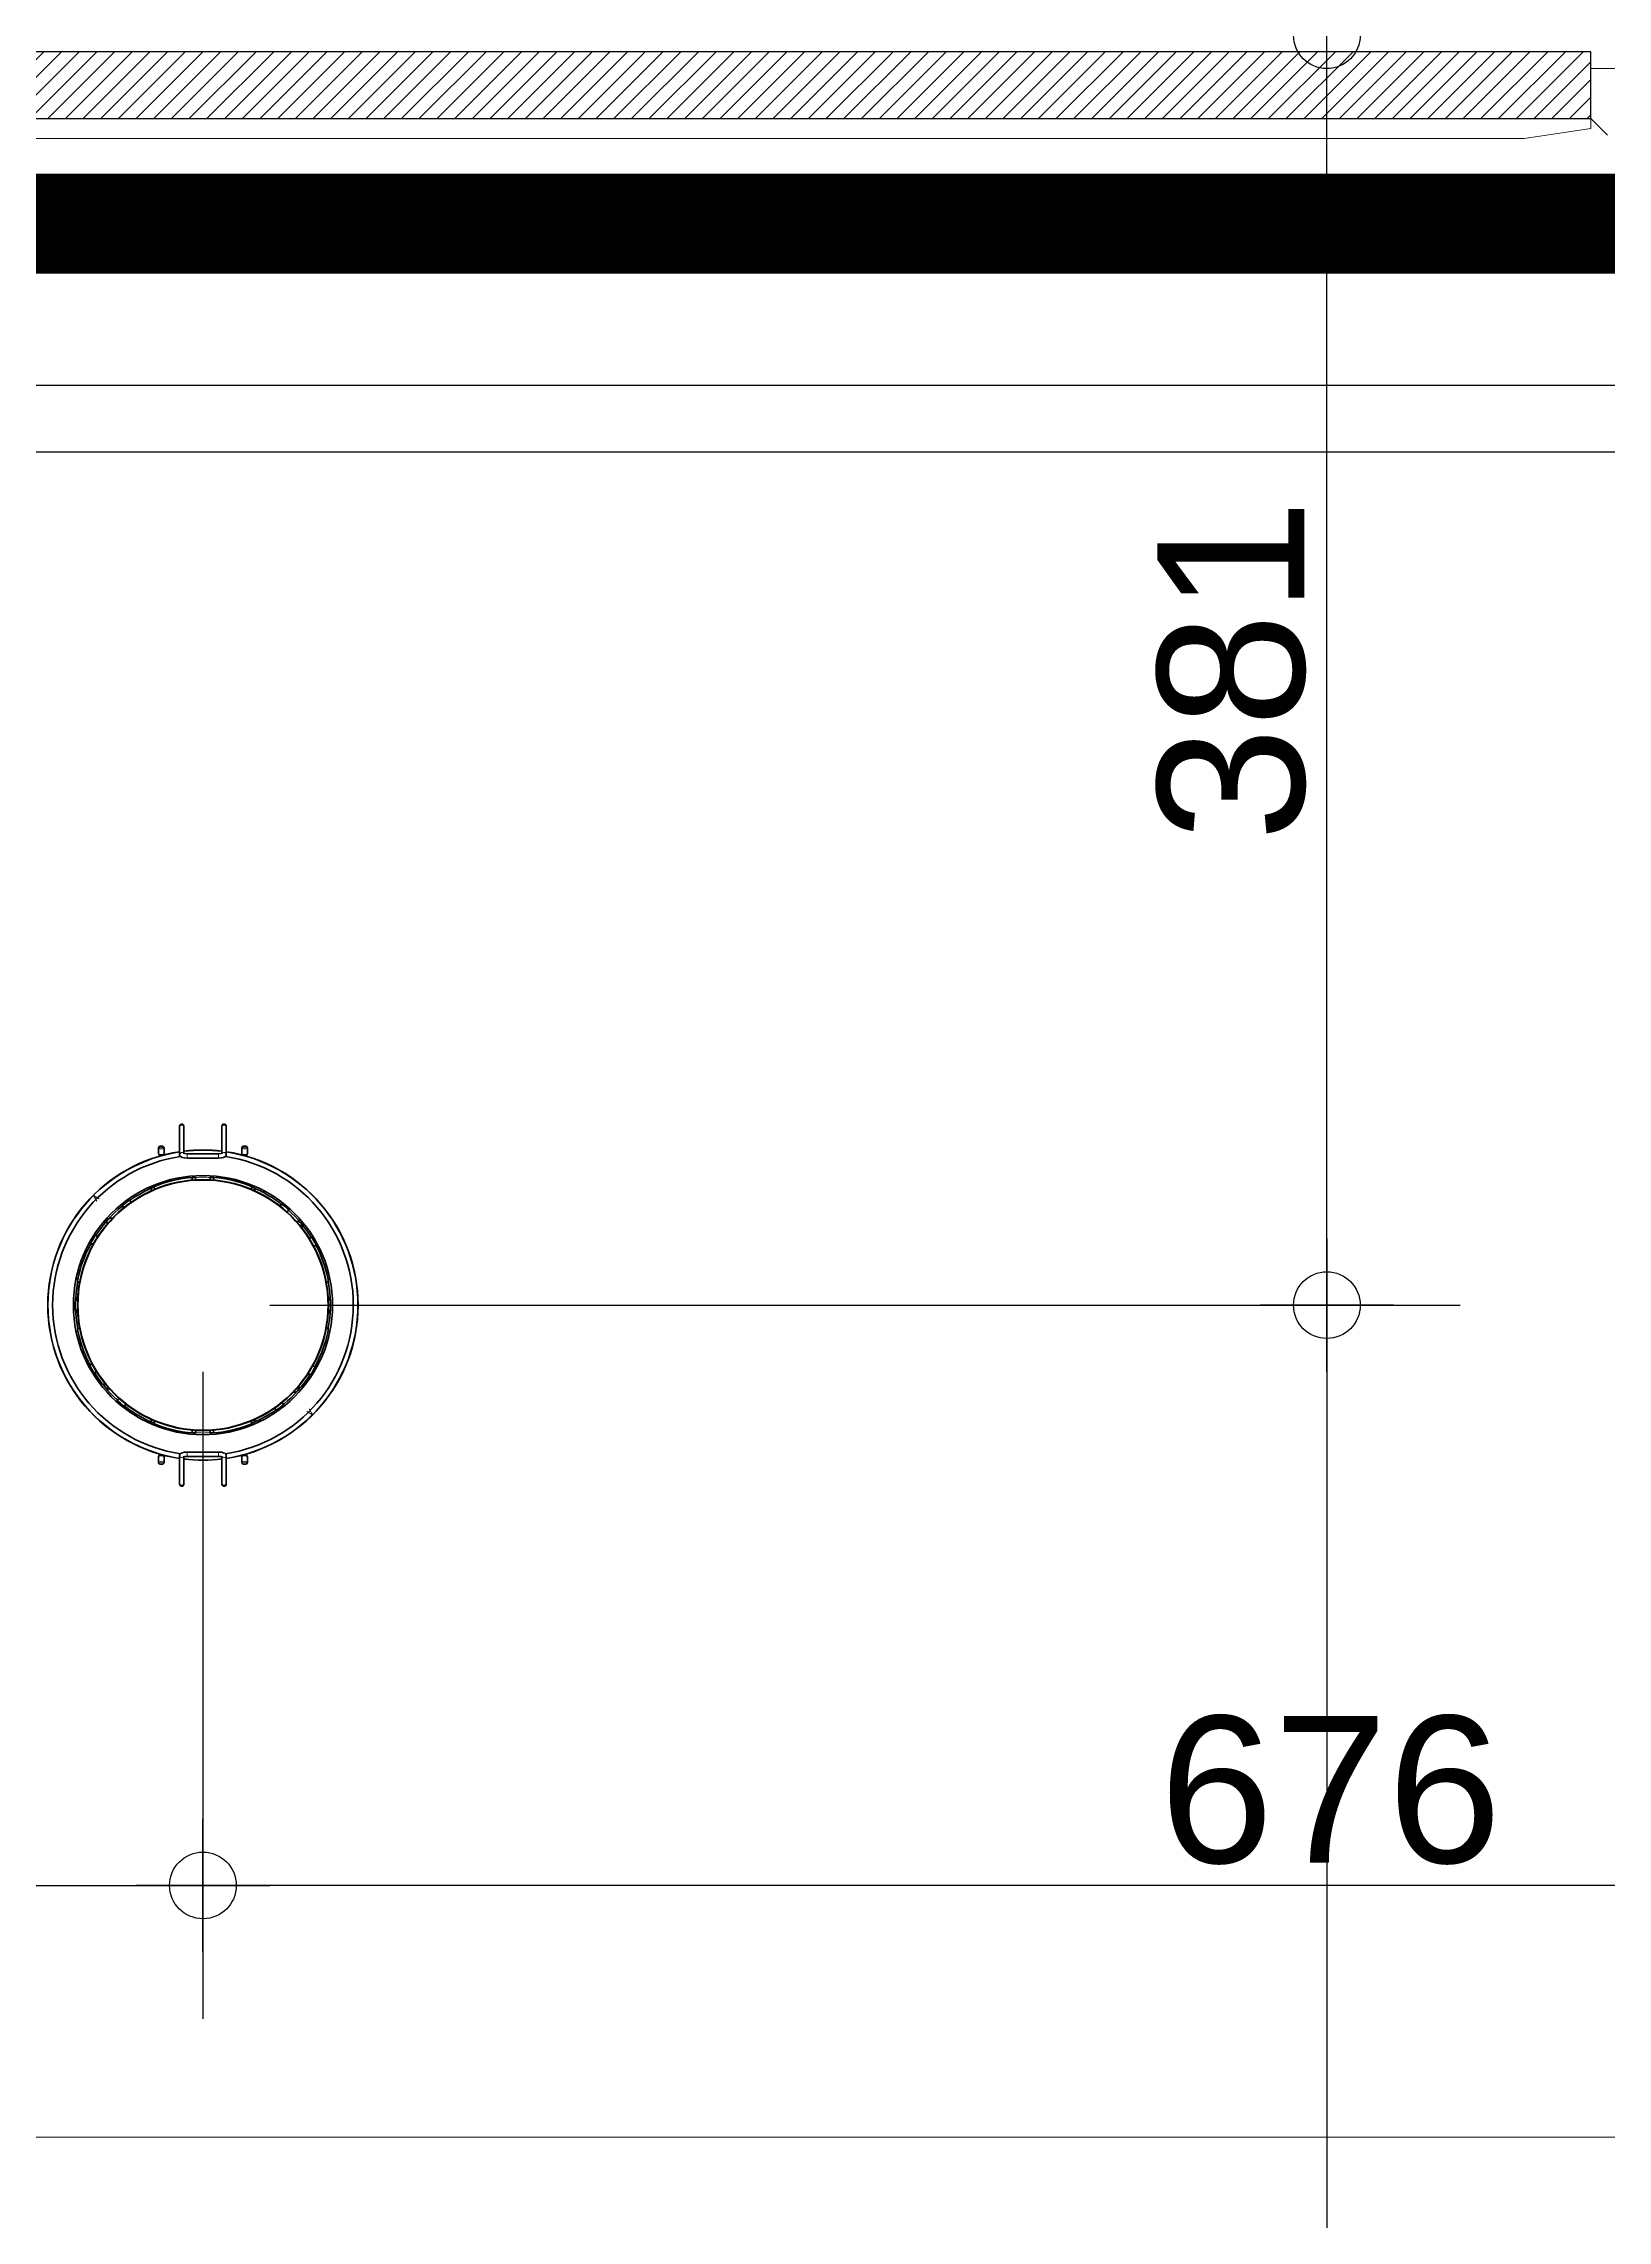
# Model space of a CAD drawing. Header units: inches. Extents: x 258415 to 640093, y 441672 to 945769.
# Drawn here: x 320978 to 321446, y 471059 to 471712 of the extents above; entities that cross this region are included whole.
import ezdxf

# ---------------------------------------------------------------- set-up
doc = ezdxf.new("R2010")
doc.units = ezdxf.units.IN
doc.header["$MEASUREMENT"] = 0
doc.linetypes.add('HIDDEN', pattern=[0.375, 0.25, -0.125])
for name, color, linetype in [('A-DIMESNION-1', 7, 'Continuous'), ('CQ Grg Gypsum', 41, 'Continuous'), ('CQ PANEL DIMENSION', 1, 'Continuous'), ('CQ Wood Section', 60, 'Continuous'), ('grab bar', 7, 'Continuous')]:
    doc.layers.add(name, color=color, linetype=linetype)
for name, color, linetype, lineweight in [('CQ Lighting', 5, 'Continuous', 0), ('CQ lighting plan', 7, 'Continuous', 0), ('CQ Marble', 6, 'Continuous', 0), ('CQ Mirror-Glass', 4, 'Continuous', 0), ('CQ wooh hatch', 8, 'HIDDEN', 18)]:
    doc.layers.add(name, color=color, linetype=linetype, lineweight=lineweight)
doc.styles.get("Standard").update_dxf_attribs({"font": 'arial.ttf'})
doc.dimstyles.new('CQ Anno', dxfattribs={"dimscale": 40, "dimtxt": 2.2, "dimasz": 0.75, "dimexe": 1, "dimexo": 0.5, "dimgap": 0.5, "dimtad": 1, "dimrnd": 1, "dimdsep": 46, "dimtxsty": 'Standard', "dimblk": 'x-04-bw-gf-dim-50$0$DIM12', "dimcen": 0.0025, "dimdle": 0.5, "dimclrd": 8, "dimclre": 8, "dimclrt": 2, "dimazin": 2, "dimtfac": 1, "dimtix": 1, "dimtmove": 1, "dimatfit": 0, "dimfxl": 50, "dimtolj": 1, "dimtzin": 0, "dimlwd": -1, "dimarcsym": 1})

# ---------------------------------------------------------------- blocks, each defined once
blk = doc.blocks.new('ff-12 marble')
at = {"layer": 'CQ Marble'}
for p, q in [((312175.4358877018, 471704.0925073653, -6.681258587563839e-06), (312175.4358877018, 471689.0925073653, -6.681258587563839e-06)), ((312175.4358877018, 471689.0925073653, -6.681258587563839e-06), (312180.4358877018, 471684.0925073653, -6.681258587563839e-06))]:
    blk.add_line(p, q, dxfattribs=at)
at = {"layer": 'CQ Marble', "elevation": -6.681258587563839e-06}
blk.add_lwpolyline([(312175.4358877018, 471704.0925073653), (312425.4358877018, 471704.0922918743), (312425.4358877016, 471099.0939907472), (312535.4358876743, 471099.0939907472)], dxfattribs=at)
blk = doc.blocks.new('vanity mirror ff-12')
at = {"layer": 'CQ wooh hatch', "linetype": 'ByBlock'}
h = blk.add_hatch(dxfattribs=at)
h.set_pattern_fill('ANSI31', color=256, scale=30, angle=-180)
h.set_pattern_definition([(225, (-192844.6069241861, 907538.2089795426), (2.651650429449553, -2.651650429449554), [])])
h.paths.add_polyline_path([(312175.4358877018, 471689.0925073654), (312175.4358877018, 471709.0925073655), (310380.4359414254, 471709.0925073656), (310380.4359414254, 471689.0925073654)])
at = {"layer": 'CQ Mirror-Glass', "elevation": -6.681258587563839e-06}
blk.add_lwpolyline([(311549.5650922137, 471683.0925073654), (312155.4135128601, 471683.0925073654, 0.037239687188083), (312155.4580149958, 471683.0958264595), (312175.4358877018, 471686.0925073653), (312175.4358877018, 471689.0925073654), (311549.5650922137, 471689.0925073654), (310380.3714226058, 471689.0925073655), (310380.3714226058, 471686.0925073654), (310400.3492953116, 471683.0958264595, 0.037239687188083), (310400.3937974473, 471683.0925073655)], format="xyb", close=True, dxfattribs=at)
at = {"layer": 'CQ Wood Section', "elevation": -6.681258587563839e-06}
blk.add_lwpolyline([(312175.4358877018, 471689.0925073654), (312175.4358877018, 471709.0925073655), (310380.3632658736, 471709.0925073656), (310380.3632658736, 471689.0925073652)], close=True, dxfattribs=at)
blk = doc.blocks.new('trybeca 0.CC0E0.WW12')
at = {"layer": 'CQ Lighting', "color": 1, "lineweight": 35, "ltscale": 0.008324}
for p, q in [((448103.7436303903, 505823.9997753619), (448103.7436303903, 505823.6668283619)), ((448117.7436373903, 505823.9997753619), (448117.7436373903, 505823.6668283619))]:
    blk.add_line(p, q, dxfattribs=at)
at = {"layer": 'CQ Lighting', "color": 1, "lineweight": 35, "ltscale": 0.20502}
for p, q in [((448103.7436303903, 505823.6668283619), (448103.7436303903, 505815.4660223619)), ((448117.7436373903, 505815.4660223619), (448117.7436373903, 505823.6668283619))]:
    blk.add_line(p, q, dxfattribs=at)
at = {"layer": 'CQ Lighting', "color": 1, "lineweight": 35, "ltscale": 0.008323}
for p, q in [((448105.0436333903, 505823.9997753619), (448105.0436333903, 505823.6668583619)), ((448116.4436343904, 505823.9997753619), (448116.4436343904, 505823.6668583619))]:
    blk.add_line(p, q, dxfattribs=at)
at = {"layer": 'CQ Lighting', "color": 1, "lineweight": 35, "ltscale": 0.009762999999999999}
blk.add_line((448105.0436333903, 505823.6092413619), (448105.0436333903, 505823.9997753619), dxfattribs=at)
at = {"layer": 'CQ Lighting', "color": 1, "lineweight": 35, "ltscale": 0.196564}
for p, q in [((448105.0436333903, 505823.6668583619), (448105.0436333903, 505815.8043093619)), ((448116.4436343904, 505815.8043093619), (448116.4436343904, 505823.6668583619))]:
    blk.add_line(p, q, dxfattribs=at)
at = {"layer": 'CQ Lighting', "color": 1, "lineweight": 35, "ltscale": 0.177493}
blk.add_line((448105.0436333903, 505816.5095403619), (448105.0436333903, 505823.6092413619), dxfattribs=at)
at = {"layer": 'CQ Lighting', "color": 1, "lineweight": 35, "ltscale": 0.009764}
blk.add_line((448117.7436373903, 505823.6092113619), (448117.7436373903, 505823.9997753619), dxfattribs=at)
at = {"layer": 'CQ Lighting', "color": 1, "lineweight": 35, "ltscale": 0.181973}
blk.add_line((448117.7436373903, 505823.6092113619), (448117.7436373903, 505816.3303103619), dxfattribs=at)
at = {"layer": 'CQ Lighting', "color": 1, "lineweight": 35, "ltscale": 0.04437}
for p, q in [((448097.3936313904, 505817.5335883619), (448097.3936313904, 505815.7588083619)), ((448099.0936283903, 505817.5335883619), (448099.0936283903, 505815.7588083619)), ((448122.3936313904, 505815.7588083619), (448122.3936313904, 505817.5335883619)), ((448124.0936283903, 505815.7588083619), (448124.0936283903, 505817.5335883619)), ((448097.3936313904, 505724.9613223619), (448097.3936313904, 505723.1865123619)), ((448099.0936283903, 505724.9613223619), (448099.0936283903, 505723.1865123619)), ((448122.3936313904, 505723.1865123619), (448122.3936313904, 505724.9613223619)), ((448124.0936283903, 505723.1865123619), (448124.0936283903, 505724.9613223619))]:
    blk.add_line(p, q, dxfattribs=at)
at = {"layer": 'CQ Lighting', "color": 1, "lineweight": 35, "ltscale": 0.014244}
blk.add_line((448097.5936283903, 505815.5318793619), (448097.5936283903, 505814.9621163619), dxfattribs=at)
at = {"layer": 'CQ Lighting', "color": 1, "lineweight": 35, "ltscale": 0.005173}
for p, q in [((448098.8936313904, 505815.5318793619), (448098.8936313904, 505815.3249703619)), ((448122.5936283903, 505815.3249393619), (448122.5936283903, 505815.5318793619))]:
    blk.add_line(p, q, dxfattribs=at)
at = {"layer": 'CQ Lighting', "color": 1, "lineweight": 13, "ltscale": 0.006808}
for p, q in [((448106.0436333903, 505815.4334603619), (448106.0436333903, 505815.7057683619)), ((448115.4436343904, 505815.4334603619), (448115.4436343904, 505815.7057683619))]:
    blk.add_line(p, q, dxfattribs=at)
at = {"layer": 'CQ Lighting', "color": 1, "lineweight": 35, "ltscale": 0.235}
for p, q in [((448106.0436333903, 505815.7057683619), (448115.4436343904, 505815.7057683619)), ((448106.0436333903, 505814.4057803619), (448115.4436343904, 505814.4057803619)), ((448115.4436343904, 505726.3119393619), (448106.0436333903, 505726.3119393619)), ((448115.4436343904, 505725.0119513619), (448106.0436333903, 505725.0119513619))]:
    blk.add_line(p, q, dxfattribs=at)
at = {"layer": 'CQ Lighting', "color": 1, "lineweight": 13, "ltscale": 0.025692}
for p, q in [((448106.0436333903, 505814.4057803619), (448106.0436333903, 505815.4334603619)), ((448115.4436343904, 505814.4057803619), (448115.4436343904, 505815.4334603619))]:
    blk.add_line(p, q, dxfattribs=at)
at = {"layer": 'CQ Lighting', "color": 1, "lineweight": 35, "ltscale": 0.014245}
blk.add_line((448123.8936313904, 505814.9620853619), (448123.8936313904, 505815.5318793619), dxfattribs=at)
at = {"layer": 'CQ Lighting', "color": 1, "lineweight": 35, "ltscale": 0.000546}
for p, q in [((448093.2474213903, 505804.4565623619), (448093.2664193903, 505804.4673653619)), ((448093.2664193903, 505736.2530093619), (448093.2474213903, 505736.2638133619))]:
    blk.add_line(p, q, dxfattribs=at)
at = {"layer": 'CQ Lighting', "color": 1, "lineweight": 35, "ltscale": 0.019862}
for p, q in [((448095.2436303903, 505805.4211923619), (448095.2436303903, 505804.6267283619)), ((448126.2436373903, 505805.4211923619), (448126.2436373903, 505804.6266973619))]:
    blk.add_line(p, q, dxfattribs=at)
at = {"layer": 'CQ Lighting', "color": 1, "lineweight": 35, "ltscale": 0.01996}
for p, q in [((448095.2714923904, 505804.6392703619), (448095.2811133903, 505805.4376103619)), ((448126.2061463904, 505805.4376103619), (448126.2157753903, 505804.6392703619)), ((448095.2811133903, 505735.2827643619), (448095.2714923904, 505736.0811043619)), ((448126.2157753903, 505736.0811043619), (448126.2061463904, 505735.2827643619))]:
    blk.add_line(p, q, dxfattribs=at)
at = {"layer": 'CQ Lighting', "color": 1, "lineweight": 35, "ltscale": 0.020419}
for p, q in [((448096.0386893903, 505805.8610723619), (448096.3512503903, 505805.1064643619)), ((448086.5525213903, 505800.2154733619), (448087.0686493904, 505799.5824473619)), ((448089.1791153903, 505801.1727793619), (448088.7128683903, 505801.8434023619)), ((448077.1300353903, 505788.9793583619), (448077.8457183904, 505788.5857733619))]:
    blk.add_line(p, q, dxfattribs=at)
at = {"layer": 'CQ Lighting', "color": 1, "lineweight": 35, "ltscale": 9.1e-05}
for p, q in [((448096.0426943903, 505805.8419383619), (448096.0460363904, 505805.8433413619)), ((448125.4412233903, 505805.8433413619), (448125.4445653904, 505805.8419383619)), ((448096.0460363904, 505734.8770333619), (448096.0426943903, 505734.8784373619)), ((448125.4445653904, 505734.8784373619), (448125.4412233903, 505734.8770333619))]:
    blk.add_line(p, q, dxfattribs=at)
at = {"layer": 'CQ Lighting', "color": 1, "lineweight": 35, "ltscale": 0.002114}
for p, q in [((448096.0426943903, 505805.7573733619), (448096.0426943903, 505805.8419383619)), ((448125.4445653904, 505805.7573733619), (448125.4445653904, 505805.8419383619)), ((448096.0426943903, 505734.8784373619), (448096.0426943903, 505734.9630013619)), ((448125.4445653904, 505734.8784373619), (448125.4445653904, 505734.9630013619))]:
    blk.add_line(p, q, dxfattribs=at)
at = {"layer": 'CQ Lighting', "color": 1, "lineweight": 35, "ltscale": 0.020492}
for p, q in [((448107.5436333903, 505807.8329043619), (448107.5436333903, 505808.6525763619)), ((448113.9436343904, 505807.8329043619), (448113.9436343904, 505808.6525763619))]:
    blk.add_line(p, q, dxfattribs=at)
at = {"layer": 'CQ Lighting', "color": 1, "lineweight": 35, "ltscale": 0.001296}
for p, q in [((448107.5436333903, 505808.5814703619), (448107.5436333903, 505808.6333193619)), ((448107.5436333903, 505732.0870553619), (448107.5436333903, 505732.1389043619))]:
    blk.add_line(p, q, dxfattribs=at)
at = {"layer": 'CQ Lighting', "color": 1, "lineweight": 35, "ltscale": 0.018714}
blk.add_line((448107.5436333903, 505807.8329043619), (448107.5436333903, 505808.5814703619), dxfattribs=at)
at = {"layer": 'CQ Lighting', "color": 1, "lineweight": 35, "ltscale": 0.018694}
for p, q in [((448108.5436333903, 505807.9048953619), (448108.5436333903, 505808.6526683619)), ((448112.9436343904, 505807.9048953619), (448112.9436343904, 505808.6526683619))]:
    blk.add_line(p, q, dxfattribs=at)
at = {"layer": 'CQ Lighting', "color": 1, "lineweight": 35, "ltscale": 0.02042}
for p, q in [((448125.4485783904, 505805.8610723619), (448125.1360023904, 505805.1064643619)), ((448133.8911903903, 505800.0019413619), (448134.3919073903, 505800.6472663619)), ((448135.9155273903, 505798.3033023619), (448136.4640963904, 505798.9084963619)), ((448079.2067573903, 505790.8509103619), (448078.5232393903, 505791.2980533619)), ((448142.6332783903, 505790.2973823619), (448143.3245163903, 505790.7325323619)), ((448076.8102043903, 505752.3304633619), (448077.5326623903, 505752.7115363619)), ((448144.3572163903, 505751.7410163619), (448143.6415023903, 505752.1346013619)), ((448078.1627353904, 505749.9878423619), (448078.8539583904, 505750.4229923619)), ((448142.2804643904, 505749.8694643619), (448142.9640123904, 505749.4223213619)), ((448085.0231633903, 505741.8118783619), (448085.5717323903, 505742.4170413619)), ((448087.0953603903, 505740.0731083619), (448087.5960693904, 505740.7184333619)), ((448132.3081213903, 505739.5476263619), (448132.7743993903, 505738.8769723619)), ((448134.9347543903, 505740.5049013619), (448134.4185943903, 505741.1379583619)), ((448096.0386893903, 505734.8593023619), (448096.3512653903, 505735.6139413619)), ((448125.4485783904, 505734.8593023619), (448125.1360023904, 505735.6139413619))]:
    blk.add_line(p, q, dxfattribs=at)
at = {"layer": 'CQ Lighting', "color": 1, "lineweight": 35, "ltscale": 0.000547}
for p, q in [((448128.2208413904, 505804.4673653619), (448128.2398533903, 505804.4565623619)), ((448128.2398533903, 505736.2638133619), (448128.2208413904, 505736.2530093619))]:
    blk.add_line(p, q, dxfattribs=at)
at = {"layer": 'CQ Lighting', "color": 1, "lineweight": 35, "ltscale": 0.004131}
for p, q in [((448086.5356683903, 505800.0510753619), (448086.5525213903, 505800.2154733619)), ((448088.7128683903, 505801.8434023619), (448088.8755343903, 505801.8142893619)), ((448134.2279363903, 505800.6266973619), (448134.3919073903, 505800.6472663619)), ((448078.5232393903, 505791.2980533619), (448078.6849673903, 505791.3319893619)), ((448143.1634143904, 505790.7693063619), (448143.3245163903, 505790.7325323619)), ((448077.1760033903, 505788.8206363619), (448077.1300353903, 505788.9793583619)), ((448144.3112563904, 505751.8997383619), (448144.3572163903, 505751.7410163619)), ((448078.3238453903, 505749.9510683619), (448078.1627353904, 505749.9878423619)), ((448142.9640123904, 505749.4223213619), (448142.8022843903, 505749.3883853619)), ((448087.2593233903, 505740.0936773619), (448087.0953603903, 505740.0731083619)), ((448132.7743993903, 505738.8769723619), (448132.6117253904, 505738.9060863619)), ((448134.9515993904, 505740.6693003619), (448134.9347543903, 505740.5049013619))]:
    blk.add_line(p, q, dxfattribs=at)
at = {"layer": 'CQ Lighting', "color": 1, "lineweight": 35, "ltscale": 0.017495}
for p, q in [((448086.9778903903, 505799.5086863619), (448086.5356683903, 505800.0510753619)), ((448089.2750173903, 505801.2397043619), (448088.8755343903, 505801.8142893619)), ((448079.2706073903, 505790.9489023619), (448078.6849673903, 505791.3319893619)), ((448077.7892003903, 505788.4834173619), (448077.1760033903, 505788.8206363619))]:
    blk.add_line(p, q, dxfattribs=at)
at = {"layer": 'CQ Lighting', "color": 1, "lineweight": 35, "ltscale": 0.017496}
for p, q in [((448133.7989203904, 505800.0737803619), (448134.2279363903, 505800.6266973619)), ((448136.0022893904, 505798.2249033619), (448136.4723213903, 505798.7434273619)), ((448076.8589333904, 505752.4883913619), (448077.4779443903, 505752.8148693619)), ((448078.3238453903, 505749.9510683619), (448078.9161003903, 505750.3239323619)), ((448085.0149463904, 505741.9769473619), (448085.4849703903, 505742.4954723619)), ((448087.2593233903, 505740.0936773619), (448087.6883553903, 505740.6465953619))]:
    blk.add_line(p, q, dxfattribs=at)
at = {"layer": 'CQ Lighting', "color": 1, "lineweight": 35, "ltscale": 0.004132}
for p, q in [((448136.4640963904, 505798.9084963619), (448136.4723213903, 505798.7434273619)), ((448144.6770553903, 505788.3899113619), (448144.6283343903, 505788.2319833619)), ((448076.8102043903, 505752.3304633619), (448076.8589333904, 505752.4883913619)), ((448085.0231633903, 505741.8118783619), (448085.0149463904, 505741.9769473619))]:
    blk.add_line(p, q, dxfattribs=at)
at = {"layer": 'CQ Lighting', "color": 1, "lineweight": 35, "ltscale": 0.017497}
for p, q in [((448142.5711293903, 505790.3964423619), (448143.1634143904, 505790.7693063619)), ((448144.0092853903, 505787.9054753619), (448144.6283343903, 505788.2319833619)), ((448144.3112563904, 505751.8997383619), (448143.6979913904, 505752.2369883619)), ((448142.8022843903, 505749.3883853619), (448142.2165913903, 505749.7715343619)), ((448132.6117253904, 505738.9060863619), (448132.2122043903, 505739.4807323619))]:
    blk.add_line(p, q, dxfattribs=at)
at = {"layer": 'CQ Lighting', "color": 1, "lineweight": 35, "ltscale": 0.020421}
blk.add_line((448143.9545673903, 505788.0088383619), (448144.6770553903, 505788.3899113619), dxfattribs=at)
at = {"layer": 'CQ Lighting', "color": 1, "lineweight": 35, "ltscale": 0.001363}
for p, q in [((448073.1870043903, 505777.8468203619), (448073.1798103903, 505777.7927743619)), ((448148.3002553903, 505777.8468203619), (448148.3074423904, 505777.7927743619)), ((448073.1870043903, 505762.8735543619), (448073.1798103903, 505762.9276003619)), ((448148.3002553903, 505762.8735543619), (448148.3074423904, 505762.9276003619))]:
    blk.add_line(p, q, dxfattribs=at)
at = {"layer": 'CQ Lighting', "color": 1, "lineweight": 35, "ltscale": 0.009744}
for p, q in [((448073.2038353903, 505777.4037663619), (448073.1798103903, 505777.7927743619)), ((448148.3074423904, 505777.7927743619), (448148.2834243904, 505777.4037663619)), ((448073.1798103903, 505762.9276003619), (448073.2038353903, 505763.3166083619)), ((448148.2834243904, 505763.3166083619), (448148.3074423904, 505762.9276003619))]:
    blk.add_line(p, q, dxfattribs=at)
at = {"layer": 'CQ Lighting', "color": 1, "lineweight": 35, "ltscale": 0.016626}
for p, q in [((448073.1644443903, 505771.8601873619), (448072.4993903904, 505771.8601873619)), ((448073.1644443903, 505768.8601873619), (448072.4993903904, 505768.8601873619))]:
    blk.add_line(p, q, dxfattribs=at)
at = {"layer": 'CQ Lighting', "color": 1, "lineweight": 35, "ltscale": 0.003207}
for p, q in [((448072.6592333904, 505773.0323983619), (448072.6202473904, 505772.9101753619)), ((448148.8670123903, 505772.9101753619), (448148.8280263903, 505773.0323983619)), ((448072.6202473904, 505767.8101993619), (448072.6592333904, 505767.6879763619)), ((448148.8280263903, 505767.6879763619), (448148.8670123903, 505767.8101993619))]:
    blk.add_line(p, q, dxfattribs=at)
at = {"layer": 'CQ Lighting', "color": 1, "lineweight": 35, "ltscale": 0.0125}
for p, q in [((448073.0436333903, 505772.3601873619), (448073.0436333903, 505771.8601873619)), ((448148.4436263904, 505772.3601873619), (448148.4436263904, 505771.8601873619)), ((448073.0436333903, 505768.8601873619), (448073.0436333903, 505768.3601873619)), ((448148.4436263904, 505768.8601873619), (448148.4436263904, 505768.3601873619))]:
    blk.add_line(p, q, dxfattribs=at)
at = {"layer": 'CQ Lighting', "color": 1, "lineweight": 35, "ltscale": 0.014821}
blk.add_line((448073.7916413904, 505777.3601873619), (448073.1987993903, 505777.3601873619), dxfattribs=at)
at = {"layer": 'CQ Lighting', "color": 1, "lineweight": 35, "ltscale": 0.014825}
for p, q in [((448148.2884603904, 505777.3601873619), (448147.6954733903, 505777.3601873619)), ((448148.2884603904, 505763.3601873619), (448147.6954423903, 505763.3601873619))]:
    blk.add_line(p, q, dxfattribs=at)
at = {"layer": 'CQ Lighting', "color": 1, "lineweight": 35, "ltscale": 0.000985}
blk.add_line((448147.7936173903, 505776.8601873619), (448147.7936173903, 505776.8207893619), dxfattribs=at)
at = {"layer": 'CQ Lighting', "color": 1, "lineweight": 35, "ltscale": 0.016628}
for p, q in [((448148.3227463904, 505771.8601873619), (448148.9878773903, 505771.8601873619)), ((448148.3227463904, 505768.8601873619), (448148.9878773903, 505768.8601873619))]:
    blk.add_line(p, q, dxfattribs=at)
at = {"layer": 'CQ Lighting', "color": 1, "lineweight": 35, "ltscale": 0.014822}
blk.add_line((448073.1987993903, 505763.3601873619), (448073.7916723904, 505763.3601873619), dxfattribs=at)
at = {"layer": 'CQ Lighting', "color": 1, "lineweight": 35, "ltscale": 0.000986}
blk.add_line((448147.7936173903, 505763.8996163619), (448147.7936173903, 505763.8601873619), dxfattribs=at)
at = {"layer": 'CQ Lighting', "color": 1, "lineweight": 35, "ltscale": 0.017498}
blk.add_line((448134.9515993904, 505740.6693003619), (448134.5093233903, 505741.2117503619), dxfattribs=at)
at = {"layer": 'CQ Lighting', "color": 1, "lineweight": 35, "ltscale": 0.019863}
blk.add_line((448095.2436303903, 505735.2991823619), (448095.2436303903, 505736.0937083619), dxfattribs=at)
at = {"layer": 'CQ Lighting', "color": 1, "lineweight": 35, "ltscale": 0.020493}
for p, q in [((448107.5436333903, 505732.0677983619), (448107.5436333903, 505732.8875003619)), ((448113.9436343904, 505732.0677983619), (448113.9436343904, 505732.8875003619))]:
    blk.add_line(p, q, dxfattribs=at)
at = {"layer": 'CQ Lighting', "color": 1, "lineweight": 35, "ltscale": 0.018715}
blk.add_line((448107.5436333903, 505732.8875003619), (448107.5436333903, 505732.1389043619), dxfattribs=at)
at = {"layer": 'CQ Lighting', "color": 1, "lineweight": 35, "ltscale": 0.018695}
blk.add_line((448108.5436333903, 505732.8155093619), (448108.5436333903, 505732.0677073619), dxfattribs=at)
at = {"layer": 'CQ Lighting', "color": 1, "lineweight": 35, "ltscale": 0.018696}
blk.add_line((448112.9436343904, 505732.8155403619), (448112.9436343904, 505732.0677073619), dxfattribs=at)
at = {"layer": 'CQ Lighting', "color": 1, "lineweight": 35, "ltscale": 0.019864}
blk.add_line((448126.2436373903, 505735.2991823619), (448126.2436373903, 505736.0937383619), dxfattribs=at)
at = {"layer": 'CQ Lighting', "color": 1, "lineweight": 35, "ltscale": 0.014252}
for p, q in [((448097.5936283903, 505725.7583503619), (448097.5936283903, 505725.1882513619)), ((448123.8936313904, 505725.1882513619), (448123.8936313904, 505725.7583503619))]:
    blk.add_line(p, q, dxfattribs=at)
at = {"layer": 'CQ Lighting', "color": 1, "lineweight": 35, "ltscale": 0.00518}
blk.add_line((448098.8936313904, 505725.3954653619), (448098.8936313904, 505725.1882513619), dxfattribs=at)
at = {"layer": 'CQ Lighting', "color": 1, "lineweight": 13, "ltscale": 0.025693}
for p, q in [((448106.0436333903, 505726.3119393619), (448106.0436333903, 505725.2842293619)), ((448115.4436343904, 505726.3119393619), (448115.4436343904, 505725.2842293619))]:
    blk.add_line(p, q, dxfattribs=at)
at = {"layer": 'CQ Lighting', "color": 1, "lineweight": 35, "ltscale": 0.005181}
blk.add_line((448122.5936283903, 505725.1882513619), (448122.5936283903, 505725.3954963619), dxfattribs=at)
at = {"layer": 'CQ Lighting', "color": 1, "lineweight": 35, "ltscale": 0.20499}
for p, q in [((448103.7436303903, 505725.2517283619), (448103.7436303903, 505717.0521433619)), ((448117.7436373903, 505717.0521433619), (448117.7436373903, 505725.2517283619))]:
    blk.add_line(p, q, dxfattribs=at)
at = {"layer": 'CQ Lighting', "color": 1, "lineweight": 35, "ltscale": 0.196534}
for p, q in [((448105.0436333903, 505724.9134403619), (448105.0436333903, 505717.0520823619)), ((448116.4436343904, 505717.0520823619), (448116.4436343904, 505724.9134403619))]:
    blk.add_line(p, q, dxfattribs=at)
at = {"layer": 'CQ Lighting', "color": 1, "lineweight": 35, "ltscale": 0.177525}
blk.add_line((448105.0436333903, 505717.1099123619), (448105.0436333903, 505724.2108953619), dxfattribs=at)
at = {"layer": 'CQ Lighting', "color": 1, "lineweight": 13, "ltscale": 0.006807}
for p, q in [((448106.0436333903, 505725.2842293619), (448106.0436333903, 505725.0119513619)), ((448115.4436343904, 505725.2842293619), (448115.4436343904, 505725.0119513619))]:
    blk.add_line(p, q, dxfattribs=at)
at = {"layer": 'CQ Lighting', "color": 1, "lineweight": 35, "ltscale": 0.182004}
blk.add_line((448117.7436373903, 505724.3901253619), (448117.7436373903, 505717.1099743619), dxfattribs=at)
at = {"layer": 'CQ Lighting', "color": 1, "lineweight": 35, "ltscale": 0.008320999999999999}
for p, q in [((448103.7436303903, 505716.7192873619), (448103.7436303903, 505717.0521433619)), ((448117.7436373903, 505716.7192873619), (448117.7436373903, 505717.0521433619))]:
    blk.add_line(p, q, dxfattribs=at)
at = {"layer": 'CQ Lighting', "color": 1, "lineweight": 35, "ltscale": 0.009766}
blk.add_line((448105.0436333903, 505717.1099123619), (448105.0436333903, 505716.7192873619), dxfattribs=at)
at = {"layer": 'CQ Lighting', "color": 1, "lineweight": 35, "ltscale": 0.008320000000000001}
for p, q in [((448105.0436333903, 505716.7192873619), (448105.0436333903, 505717.0520823619)), ((448116.4436343904, 505716.7192873619), (448116.4436343904, 505717.0520823619))]:
    blk.add_line(p, q, dxfattribs=at)
at = {"layer": 'CQ Lighting', "color": 1, "lineweight": 35, "ltscale": 0.009767}
blk.add_line((448117.7436373903, 505717.1099743619), (448117.7436373903, 505716.7192873619), dxfattribs=at)
at = {"layer": 'CQ Lighting', "color": 1, "lineweight": 35}
for points in [[(448097.3936313904, 505817.5335883619), (448097.4558263904, 505817.7362553619), (448097.6269073904, 505817.8925363619), (448097.8708043903, 505817.9883913619), (448098.2436303903, 505818.0321543619)], [(448099.0936283903, 505817.5335883619), (448099.0314333903, 505817.7362553619), (448098.8603593903, 505817.8925363619), (448098.6164553904, 505817.9883913619), (448098.2436303903, 505818.0321543619)], [(448122.3936313904, 505817.5335883619), (448122.4558263904, 505817.7362553619), (448122.6269073904, 505817.8925363619), (448122.8708043903, 505817.9883913619), (448123.2436373903, 505818.0321543619)], [(448124.0936283903, 505817.5335883619), (448124.0314333903, 505817.7362553619), (448123.8603523903, 505817.8925363619), (448123.6164553904, 505817.9883913619), (448123.2436373903, 505818.0321543619)], [(448106.0436333903, 505814.4057803619), (448105.1653753903, 505814.4618723619), (448104.5518803903, 505814.5923043619), (448104.1673893903, 505814.7623483619), (448103.9074943903, 505814.9930913619), (448103.7633133903, 505815.2950023619), (448103.7436303903, 505815.4660223619)], [(448106.0436333903, 505815.7057683619), (448105.2922523904, 505815.7568853619), (448104.8534013904, 505815.8665653619)], [(448115.4436343904, 505815.7057683619), (448116.1950153903, 505815.7568853619), (448116.6338653903, 505815.8665653619)], [(448115.4436343904, 505814.4057803619), (448116.3218923903, 505814.4618723619), (448116.9353873903, 505814.5923043619), (448117.3198703903, 505814.7623483619), (448117.5797733903, 505814.9930913619), (448117.7239533903, 505815.2950023619), (448117.7436373903, 505815.4660223619)], [(448091.2778023903, 505803.3549693619), (448093.0675433903, 505804.3582953619), (448093.2474213903, 505804.4565623619)], [(448093.2664193903, 505804.4673653619), (448093.8311013904, 505804.7599063619), (448095.1715393903, 505805.3894533619), (448096.0426943903, 505805.7573733619)], [(448125.4445653904, 505805.7573733619), (448127.3152623904, 505804.9273263619), (448128.2208413904, 505804.4673653619)], [(448128.2398533903, 505804.4565623619), (448128.7554783903, 505804.1768683619), (448130.2094573904, 505803.3549693619)], [(448073.1870043903, 505777.8468203619), (448073.3250433903, 505778.5538823619), (448073.6138153903, 505779.7915533619)], [(448147.8734363904, 505779.7915533619), (448148.2669453903, 505778.0331613619), (448148.3002553903, 505777.8468203619)], [(448072.5083013903, 505768.7601813619), (448072.5069583904, 505768.7654003619), (448072.5030523904, 505768.8065983619), (448072.4853363903, 505769.1383243619), (448072.4662863903, 505770.9437143619), (448072.5035863903, 505771.9207033619), (448072.5070803904, 505771.9557383619), (448072.5083013903, 505771.9601933619)], [(448072.9003753904, 505775.4049873619), (448073.1687323903, 505777.1717413619), (448073.2035753903, 505777.3975413619), (448073.2038353903, 505777.4037663619)], [(448148.2834243904, 505777.4037663619), (448148.2840353904, 505777.3938483619), (448148.3472823903, 505776.9974253619), (448148.5868763903, 505775.4049873619)], [(448148.9789513904, 505768.7601813619), (448148.9802933903, 505768.7654003619), (448148.9842003903, 505768.8065983619), (448149.0019153904, 505769.1382943619), (448149.0209733903, 505770.9437753619), (448148.9836663904, 505771.9207033619), (448148.9801713903, 505771.9557383619), (448148.9789513904, 505771.9601933619)], [(448073.2038353903, 505763.3166083619), (448073.2032243903, 505763.3265263619), (448073.1399693904, 505763.7229503619), (448072.9003753904, 505765.3153873619)], [(448148.5868763903, 505765.3153873619), (448148.3185203904, 505763.5486333619), (448148.2836843904, 505763.3228343619), (448148.2834243904, 505763.3166083619)], [(448073.6138153903, 505760.9288213619), (448073.2203063903, 505762.6872133619), (448073.1870043903, 505762.8735543619)], [(448148.3002553903, 505762.8735543619), (448148.1622093904, 505762.1664923619), (448147.8734513904, 505760.9288213619)], [(448093.2474213903, 505736.2638133619), (448092.7317893903, 505736.5435063619), (448091.2778023903, 505737.3654063619)], [(448096.0426943903, 505734.9630013619), (448094.1719973903, 505735.7930483619), (448093.2664193903, 505736.2530093619)], [(448128.2208413904, 505736.2530093619), (448127.6561593903, 505735.9604683619), (448126.3157203904, 505735.3309213619), (448125.4445653904, 505734.9630013619)], [(448130.2094573904, 505737.3654063619), (448128.4197243903, 505736.3620793619), (448128.2398533903, 505736.2638133619)], [(448106.0436333903, 505726.3119393619), (448105.1653903903, 505726.2558483619), (448104.5517353903, 505726.1253853619), (448104.1673813903, 505725.9554023619), (448103.9074783903, 505725.7246593619), (448103.7633133903, 505725.4227793619), (448103.7436303903, 505725.2517283619)], [(448115.4436343904, 505726.3119393619), (448116.3218773903, 505726.2558483619), (448116.9355323903, 505726.1253853619), (448117.3198853903, 505725.9554023619), (448117.5797883903, 505725.7246593619), (448117.7239533903, 505725.4227793619), (448117.7436373903, 505725.2517283619)], [(448097.3936313904, 505723.1865123619), (448097.4558183904, 505722.9838753619), (448097.6269153904, 505722.8275643619), (448097.8708123903, 505722.7317393619), (448098.2436303903, 505722.6879763619)], [(448099.0936283903, 505723.1865123619), (448099.0314413903, 505722.9838753619), (448098.8603523903, 505722.8275643619), (448098.6164553904, 505722.7317393619), (448098.2436303903, 505722.6879763619)], [(448106.0436333903, 505725.0119513619), (448105.2922443904, 505724.9608343619), (448104.8533713903, 505724.8511543619)], [(448115.4436343904, 505725.0119513619), (448116.1950233903, 505724.9608343619), (448116.6338963903, 505724.8511543619)], [(448122.3936313904, 505723.1865123619), (448122.4558263904, 505722.9838753619), (448122.6269233903, 505722.8275643619), (448122.8708043903, 505722.7317393619), (448123.2436373903, 505722.6879763619)], [(448124.0936283903, 505723.1865123619), (448124.0314483903, 505722.9838753619), (448123.8603523903, 505722.8275643619), (448123.6164553904, 505722.7317393619), (448123.2436373903, 505722.6879763619)]]:
    blk.add_lwpolyline(points, dxfattribs=at)
at = {"layer": 'CQ Lighting', "color": 1, "lineweight": 13}
for points in [[(448079.6340643903, 505802.2165103619), (448077.9022453903, 505803.2169383619), (448078.9018403903, 505801.4846383619)], [(448141.8531883903, 505738.5038643619), (448143.5850143904, 505737.5034373619), (448142.5854113903, 505739.2357363619)]]:
    blk.add_lwpolyline(points, dxfattribs=at)
at = {"layer": 'CQ Lighting', "color": 1, "lineweight": 35}
for radius in [38.844764, 37.609084, 37.5]:
    blk.add_circle((448110.7436303903, 505770.3601873619), radius, dxfattribs=at)
for centre, radius, start, end in [((448104.3936313904, 505823.9997753619), 0.65, 130.0763360013611, 180.0000090013089), ((448104.3936313904, 505823.9997753619), 0.65, 359.999998999484, 130.0763490005515), ((448117.0936283903, 505823.9997753619), 0.65, 49.92365600065475, 179.9999950007551), ((448117.0936363903, 505823.9997753619), 0.65, 359.9999940002391, 49.92366900025003), ((448110.7436303903, 505770.3601873619), 46.5, 82.95893799962681, 97.04106700072921), ((448110.7436303903, 505770.3601873619), 46.45559, 82.95216900134245, 97.04782899942259), ((448110.7436303903, 505770.3601873619), 46.5, 98.65808699971977, 261.3419130002802), ((448110.7436303903, 505770.3601873619), 46.45559, 98.66642700026595, 261.333572999734), ((448110.7436303903, 505770.3601873619), 45.06050399999999, 98.63273999862103, 261.3701629997359), ((448110.7436303903, 505770.3601873619), 45.06050399999999, 278.6298320015774, 81.36726500056602), ((448110.7436303903, 505770.3601873619), 46.5, 278.6580820000311, 81.34191799996887), ((448110.7436303903, 505770.3601873619), 46.45559, 278.6664220005773, 81.33357799942277), ((448110.7436303903, 505770.3601873619), 38.425874, 94.77696900064078, 112.499998000145), ((448110.7437133903, 505770.6938053619), 38.022572, 93.31713200016965, 94.82787400090886), ((448110.7435843903, 505770.6942333619), 38.022144, 85.1721169992349, 86.68287999940961), ((448110.7436303903, 505770.3601873619), 38.425874, 67.49999999933517, 85.22303699999877), ((448110.7438743903, 505770.3599433619), 38.309269, 129.191552998598, 146.8083999992286), ((448110.7436303903, 505770.3601873619), 38.425874, 124.982871999506, 129.0171370002023), ((448110.7432943903, 505770.3606753619), 38.308332, 120.5391369992417, 124.8085110003169), ((448110.7438813903, 505770.3606143619), 38.308446, 52.1914080020882, 59.46080599966311), ((448110.7409133904, 505770.3569523619), 38.43009, 47.98307300096585, 52.01689399837021), ((448110.7434243903, 505770.3600353619), 38.309184, 32.19151799917823, 47.80842099870911), ((448110.7468803903, 505770.3582343619), 38.429663, 146.9830479989233, 151.0169169994898), ((448083.2934883903, 505795.0764043619), 1.362189, 76.60888399887332, 199.3911749998601), ((448139.0396423903, 505794.1033513619), 1.362189, 338.6089230001741, 101.3910779998339), ((448110.7436303903, 505770.3601873619), 38.425875, 27.98286800113911, 32.01713300024688), ((448110.7437973903, 505770.3600963619), 38.30912, 151.1914969994996, 165.7476000000866), ((448110.7435153903, 505770.3601873619), 38.309045, 14.25230599974269, 27.80844099899858), ((448071.6143953903, 505771.9085883619), 0.8956860000000001, 356.9032279999983, 3.304479000295063), ((448110.7437823903, 505770.3601263619), 38.208727, 176.173227999682, 177.7500179995349), ((448072.5436333903, 505772.3601873619), 0.5, 0, 81.61024899893854), ((448110.7430273903, 505770.3602483619), 38.177426, 172.4067329999181, 175.9863810008154), ((448148.9436263904, 505772.3601873619), 0.5, 98.3895850001037, 179.9999950007551), ((448110.7442093904, 505770.3602483619), 38.177452, 4.013580000252966, 7.593228001584201), ((448110.7439963903, 505770.3602183619), 38.208207, 2.249905999329664, 3.826706998785085), ((448149.8729483903, 505771.9085883619), 0.895777, 176.6960510004049, 183.0966519996036), ((448071.6144793903, 505768.8117863619), 0.895602, 356.6952619989523, 3.097113000292615), ((448110.7432633903, 505770.3601573619), 38.208207, 182.2498870015124, 183.8267040005573), ((448072.5436333903, 505768.3601873619), 0.5, 278.3894159989676, 0), ((448110.7430573903, 505770.3601263619), 38.177452, 184.0135780009782, 187.5932259998134), ((448148.9436263904, 505768.3601873619), 0.5, 179.9999950007551, 261.6100530013366), ((448110.7442323904, 505770.3601263619), 38.177426, 352.4067280002294, 355.9863790015407), ((448110.7434773903, 505770.3602483619), 38.208727, 356.1732260008635, 357.7500290004173), ((448149.8729483903, 505768.8117863619), 0.8957709999999999, 176.9034020004452, 183.3040439998051), ((448110.7437523903, 505770.3602183619), 38.309046, 194.2523050015869, 207.8084409989986), ((448110.7434623903, 505770.3602793619), 38.30912, 331.1914979994856, 345.7476010014749), ((448110.7436303903, 505770.3601873619), 38.425875, 207.9828699988388, 212.0171349990206), ((448110.7403873904, 505770.3621403619), 38.429663, 326.9830529987655, 331.0169220003125), ((448110.7438433903, 505770.3603403619), 38.309185, 212.1915230003817, 227.8084230009467), ((448082.4476243904, 505746.6170233619), 1.362189, 158.6089319988673, 281.3910660004762), ((448110.7433853903, 505770.3604313619), 38.30927, 309.1915549992575, 326.8084050007701), ((448138.1937713904, 505745.6439703619), 1.362189, 256.6089339998772, 19.39106799843897), ((448110.7463533903, 505770.3634223619), 38.43009, 227.9830709984892, 232.0168989998973), ((448110.7433853903, 505770.3597603619), 38.308448, 232.1914099987186, 239.4608079998729), ((448110.7439733903, 505770.3596993619), 38.308331, 300.5391390011462, 304.8085099992487), ((448110.7436303903, 505770.3601873619), 38.425874, 304.9828669996129, 309.0171319994447), ((448110.7436303903, 505770.3601873619), 38.425874, 247.5000019998551, 265.2230309993593), ((448110.7436833903, 505770.0261423619), 38.022144, 265.1721190005552, 266.6828820005136), ((448110.7435533903, 505770.0265693619), 38.022572, 273.3171269991708, 274.8278759991867), ((448110.7436303903, 505770.3601873619), 38.425874, 274.7769630000012, 292.5000000006648), ((448110.7436303903, 505770.3601873619), 46.5, 262.9589329992708, 277.0410620003732), ((448110.7436303903, 505770.3601873619), 46.45559, 262.9521710005774, 277.0478239990665), ((448104.3936313904, 505716.7192873619), 0.65, 179.9999909986911, 229.9236780017243), ((448104.3936313904, 505716.7192873619), 0.65, 229.9236509994485, 1.000515991701087e-06), ((448117.0936283903, 505716.7192873619), 0.65, 180.0000049992449, 310.0763439993453), ((448117.0936363903, 505716.7192873619), 0.65, 310.0763270020338, 5.999760896900826e-06)]:
    blk.add_arc(centre, radius, start, end, dxfattribs=at)
at = {"layer": 'CQ Lighting', "color": 1, "lineweight": 13}
for start, end in [(86.70960000122562, 93.29039800100057), (266.7096019989995, 273.2903999987744)]:
    blk.add_arc((448110.7436303903, 505770.3601873619), 38.329726, start, end, dxfattribs=at)
for centre, major_axis, ratio, start_param, end_param in [((448104.3936313904, 505823.6668283619), (-0.6499996185302734, 0), 0.968591, 3.141631395773447, 6.28322404936323), ((448117.0936283903, 505823.6668283619), (0.6499996185302734, 0), 0.968591, 6.283146564995941, 9.424739218585673), ((448098.2436303903, 505817.5335883619), (-0.8500003814697266, 0), 0.4142899999999999, 0, 3.141592653589794), ((448098.2436303903, 505817.7611273619), (0.6000003814697266, 0), 0.4142899999999999, 4.712388980384689, 10.99557428756427), ((448123.2436373903, 505817.5335883619), (0.8500003814697266, 0), 0.4142899999999999, 3.141592653589794, 6.283185307179587), ((448123.2436373903, 505817.7611273619), (0.6000003814697266, 0), 0.4142899999999999, 4.712388980384642, 10.99557428756423), ((448104.3936313904, 505815.4660533619), (-0.6499996185302734, 0), 0.968591, 3.779532194487997, 6.283224049363212), ((448117.0936283903, 505815.4660533619), (0.6499996185302734, 0), 0.968591, 6.283146564995917, 8.786838472946993), ((448098.2436303903, 505723.1865123619), (-0.8500003814697266, 0), 0.414256, 3.141592653589793, 6.283185307179585), ((448098.2436303903, 505722.9589733619), (-0.6000003814697266, 0), 0.414256, 4.712388980384666, 10.99557428756423), ((448104.3936313904, 505725.2517283619), (-0.6499996185302734, 0), 0.9686, 6.283146564995927, 8.786754934860397), ((448117.0936283903, 505725.2517283619), (0.6499996185302734, 0), 0.9686, 3.779615626440477, 6.283224049363249), ((448123.2436373903, 505723.1865123619), (0.8500003814697266, 0), 0.414256, 0, 3.141592653589793), ((448123.2436373903, 505722.9589733619), (-0.6000003814697266, 0), 0.414256, 4.71238898038469, 10.99557428756428), ((448104.3936313904, 505717.0521123619), (-0.6499996185302734, 0), 0.9686, 6.283146564995929, 9.424739218585668), ((448117.0936283903, 505717.0521123619), (0.6499996185302734, 0), 0.9686, 3.141631395773494, 6.283224049363245)]:
    blk.add_ellipse(centre, major_axis=major_axis, ratio=ratio, start_param=start_param, end_param=end_param, dxfattribs=at)
at = {"layer": 'CQ Lighting', "color": 1, "lineweight": 35}
for centre, major_axis, ratio, start_param, end_param in [((448098.2436303903, 505815.7588083619), (-0.8500003814697266, 0), 0.4142899999999999, 0, 3.141592653589794), ((448123.2436373903, 505815.7588083619), (0.8500003814697266, 0), 0.4142899999999999, 3.141592653589794, 4.712388980384656), ((448123.2436373903, 505815.7588083619), (0.8500003814697266, 0), 0.4142899999999999, 4.71238898038469, 6.283185307179587), ((448098.2436303903, 505724.9613223619), (-0.8500003814697266, 0), 0.414256, 4.712388980384707, 6.283185307179585), ((448098.2436303903, 505724.9613223619), (-0.8500003814697266, 0), 0.414256, 3.141592653589793, 4.71238898038469), ((448123.2436373903, 505724.9613223619), (0.8500003814697266, 0), 0.414256, 0, 3.141592653589793)]:
    blk.add_ellipse(centre, major_axis=major_axis, ratio=ratio, start_param=start_param, end_param=end_param, dxfattribs=at)
blk = doc.blocks.new('x-04-bw-gf-dim-50$0$DIM12')
blk.add_line((0, -1), (0, 0.9999999999999996))
at = {"color": 8}
blk.add_line((-0.9999999999999998, 0), (0.9999999999999999, -4.440892098500626e-16), dxfattribs=at)
blk.add_circle((0, -2.220446049250313e-16), 0.5)
blk = doc.blocks.new('*D288')
at = {"layer": 'A-DIMESNION-1', "color": 8, "lineweight": -2, "ltscale": 0.05, "transparency": 16777216}
for p, q in [((321045.4903189011, 471333.4526345661), (321402.3528105654, 471333.4526345661)), ((321078.2202514759, 470337.808383363), (321402.3528105654, 470337.808383363))]:
    blk.add_line(p, q, dxfattribs=at)
at = {"layer": 'A-DIMESNION-1', "color": 8, "ltscale": 0.05, "transparency": 16777216}
blk.add_line((321362.3528105654, 471313.4526345661), (321362.3528105654, 470357.808383363), dxfattribs=at)
at = {"layer": 'Defpoints', "color": 0, "linetype": 'Continuous', "ltscale": 0.05, "transparency": 16777216}
for p in [(321025.4903189011, 471333.4526345661, -612.8640065719243), (321058.2202514759, 470337.808383363), (321362.3528105654, 470337.808383363)]:
    blk.add_point(p, dxfattribs=at)
at = {"layer": 'A-DIMESNION-1', "color": 8, "linetype": 'Continuous', "ltscale": 0.05, "transparency": 16777216, "xscale": 20, "yscale": 20, "zscale": 20}
for p, rotation in [((321362.3528105654, 471333.4526345661), 90), ((321362.3528105654, 470337.808383363), 270)]:
    blk.add_blockref('x-04-bw-gf-dim-50$0$DIM12', p, dxfattribs=dict(at, rotation=rotation))
at = {"layer": 'A-DIMESNION-1', "color": 2, "linetype": 'Continuous', "ltscale": 0.05, "transparency": 16777216, "insert": (321333.8875991057, 470835.6305089644), "char_height": 44, "attachment_point": 5, "rotation": 90}
blk.add_mtext('\\A1;996', dxfattribs=at)
blk = doc.blocks.new('*D289')
at = {"layer": 'A-DIMESNION-1', "color": 8, "lineweight": -2, "ltscale": 0.05, "transparency": 16777216}
for p, q in [((321681.38260909, 471714.0920797878), (321322.3528105654, 471714.0920797878)), ((321045.4903189011, 471333.4526345661), (321402.3528105654, 471333.4526345661))]:
    blk.add_line(p, q, dxfattribs=at)
at = {"layer": 'A-DIMESNION-1', "color": 8, "ltscale": 0.05, "transparency": 16777216}
blk.add_line((321362.3528105654, 471353.4526345661), (321362.3528105654, 471694.0920797878), dxfattribs=at)
at = {"layer": 'Defpoints', "color": 0, "linetype": 'Continuous', "ltscale": 0.05, "transparency": 16777216}
for p in [(321362.3528105654, 471714.0920797878), (321701.38260909, 471714.0920797878, -6.680982595342309e-06), (321025.4903189011, 471333.4526345661, -612.8640065719243)]:
    blk.add_point(p, dxfattribs=at)
at = {"layer": 'A-DIMESNION-1', "color": 8, "linetype": 'Continuous', "ltscale": 0.05, "transparency": 16777216, "xscale": 20, "yscale": 20, "zscale": 20}
for p, rotation in [((321362.3528105654, 471714.0920797878), 90), ((321362.3528105654, 471333.4526345661), 270)]:
    blk.add_blockref('x-04-bw-gf-dim-50$0$DIM12', p, dxfattribs=dict(at, rotation=rotation))
at = {"layer": 'A-DIMESNION-1', "color": 2, "linetype": 'Continuous', "ltscale": 0.05, "transparency": 16777216, "insert": (321333.8725922844, 471523.7723571768), "char_height": 44, "attachment_point": 5, "rotation": 90}
blk.add_mtext('\\A1;381', dxfattribs=at)
blk = doc.blocks.new('*D287')
at = {"layer": 'A-DIMESNION-1', "color": 8, "lineweight": -2, "ltscale": 0.05, "transparency": 16777216}
for p, q in [((320062.417154299, 471313.448337747), (320062.417154299, 471119.5167165014)), ((321025.490318901, 471313.4526345658), (321025.490318901, 471119.5167165014))]:
    blk.add_line(p, q, dxfattribs=at)
at = {"layer": 'A-DIMESNION-1', "color": 8, "ltscale": 0.05, "transparency": 16777216}
blk.add_line((320082.417154299, 471159.5167165014), (321005.490318901, 471159.5167165014), dxfattribs=at)
at = {"layer": 'Defpoints', "color": 0, "linetype": 'Continuous', "ltscale": 0.05, "transparency": 16777216}
for p in [(320062.417154299, 471333.448337747, -612.8640065869245), (321025.490318901, 471333.4526345658, -612.8640065719243), (321025.490318901, 471159.5167165014)]:
    blk.add_point(p, dxfattribs=at)
at = {"layer": 'A-DIMESNION-1', "color": 8, "linetype": 'Continuous', "ltscale": 0.05, "transparency": 16777216, "xscale": 20, "yscale": 20, "zscale": 20, "rotation": 180}
blk.add_blockref('x-04-bw-gf-dim-50$0$DIM12', (320062.417154299, 471159.5167165014), dxfattribs=at)
at = {"layer": 'A-DIMESNION-1', "color": 8, "linetype": 'Continuous', "ltscale": 0.05, "transparency": 16777216, "xscale": 20, "yscale": 20, "zscale": 20}
blk.add_blockref('x-04-bw-gf-dim-50$0$DIM12', (321025.490318901, 471159.5167165014), dxfattribs=at)
at = {"layer": 'A-DIMESNION-1', "color": 2, "linetype": 'Continuous', "ltscale": 0.05, "transparency": 16777216, "insert": (320543.9537366, 471187.9969347825), "char_height": 44, "attachment_point": 5}
blk.add_mtext('\\A1;963', dxfattribs=at)
blk = doc.blocks.new('*D318')
at = {"layer": 'A-DIMESNION-1', "color": 8, "lineweight": -2, "ltscale": 0.05, "transparency": 16777216}
for p, q in [((321701.3826090899, 471694.0920797876), (321701.3826090899, 471119.5167165014)), ((321025.490318901, 471313.4526345658), (321025.490318901, 471119.5167165014))]:
    blk.add_line(p, q, dxfattribs=at)
at = {"layer": 'A-DIMESNION-1', "color": 8, "ltscale": 0.05, "transparency": 16777216}
blk.add_line((321681.3826090899, 471159.5167165014), (321045.490318901, 471159.5167165014), dxfattribs=at)
at = {"layer": 'Defpoints', "color": 0, "linetype": 'Continuous', "ltscale": 0.05, "transparency": 16777216}
for p in [(321701.3826090899, 471714.0920797876, -6.680982551188208e-06), (321025.490318901, 471333.4526345658, -612.8640065719243), (321025.490318901, 471159.5167165014)]:
    blk.add_point(p, dxfattribs=at)
at = {"layer": 'A-DIMESNION-1', "color": 8, "linetype": 'Continuous', "ltscale": 0.05, "transparency": 16777216, "xscale": 20, "yscale": 20, "zscale": 20, "rotation": 180}
blk.add_blockref('x-04-bw-gf-dim-50$0$DIM12', (321025.490318901, 471159.5167165014), dxfattribs=at)
at = {"layer": 'A-DIMESNION-1', "color": 8, "linetype": 'Continuous', "ltscale": 0.05, "transparency": 16777216, "xscale": 20, "yscale": 20, "zscale": 20}
blk.add_blockref('x-04-bw-gf-dim-50$0$DIM12', (321701.3826090899, 471159.5167165014), dxfattribs=at)
at = {"layer": 'A-DIMESNION-1', "color": 2, "linetype": 'Continuous', "ltscale": 0.05, "transparency": 16777216, "insert": (321363.4364639954, 471187.9819279612), "char_height": 44, "attachment_point": 5}
blk.add_mtext('\\A1;676', dxfattribs=at)

msp = doc.modelspace()

# ---------------------------------------------------------------- linework, layer by layer
at = {"layer": 'CQ Grg Gypsum', "elevation": -6.664034953168111e-06}
msp.add_lwpolyline([(320278.0072287739, 469644.0942288861), (320278.0072287706, 467944.1105460411), (321671.4537184428, 467944.1105460408), (321671.4569421721, 471609.0923091108), (319416.4537579658, 471609.0942528418), (319416.453757966, 471084.0942835014), (318251.4537183614, 471084.0942835013), (318251.4537657298, 469644.0942289773), (318851.0021773892, 469644.0852970519), (318851.4537178084, 467944.1105460411), (320118.0072287736, 467944.1105460411), (320117.9952445062, 469644.0942288928), (320278.0072287739, 469644.0942288861)], dxfattribs=at)
msp.add_lwpolyline([(320298.007228774, 469664.0942288852), (320298.0072287706, 467964.1105460411), (321651.4537356821, 467964.1105460408), (321651.4569249328, 471589.0923263501), (319436.4537579658, 471589.0942356025), (319436.453757966, 471064.0942835014), (318271.4537190193, 471064.0942835013), (318271.453765072, 469664.0939310244), (318870.9968658547, 469664.0849991782), (318871.4484061947, 467964.1105460411), (320098.0070877804, 467964.1105460411), (320097.995103513, 469664.0942288936)], close=True, dxfattribs=at)
at = {"layer": 'CQ lighting plan', "linetype": 'HIDDEN', "ltscale": 500, "const_width": 30, "elevation": -6.667991695257265e-06}
msp.add_lwpolyline([(321670.586838983, 471657.5779189038), (319417.3206391342, 471657.5784046935)], dxfattribs=at)
at = {"layer": 'CQ Marble'}
msp.add_line((319416.4536387842, 471084.0942835014, -6.681258587563839e-06), (321671.4537201512, 471084.0942835024, -6.681261801782164e-06), dxfattribs=at)

# ---------------------------------------------------------------- block references
at = {"layer": 'CQ Grg Gypsum'}
msp.add_blockref('ff-12 marble', (9266.017832449637, 0), dxfattribs=at)
at = {"layer": 'CQ PANEL DIMENSION'}
msp.add_blockref('trybeca 0.CC0E0.WW12', (-127085.2533114894, -34436.90755279607, -612.8640065719243), dxfattribs=at)
at = {"layer": 'grab bar'}
msp.add_blockref('vanity mirror ff-12', (9266.017832449637, 0), dxfattribs=at)

# ---------------------------------------------------------------- dimensions: what is measured, and where the dimension line sits
at = {"layer": 'A-DIMESNION-1', "color": 64, "linetype": 'Continuous', "ltscale": 0.05}
for base, p1, p2, angle, picture, middle in [((321362.3528105654, 471714.0920797878), (321025.490318901, 471333.4526345658, -612.8640065719243), (321701.3826090899, 471714.0920797876, -6.680982595342309e-06), 270, '*D289', (321333.8725922844, 471523.7723571768)), ((321362.3528105654, 470337.808383363), (321025.490318901, 471333.4526345658, -612.8640065719243), (321058.2202514758, 470337.8083833628), 90, '*D288', (321333.8875991057, 470835.6305089644)), ((321025.490318901, 471159.5167165014), (320062.417154299, 471333.448337747, -612.8640065869245), (321025.490318901, 471333.4526345658, -612.8640065719243), 180, '*D287', (320543.9537366, 471187.9969347825))]:
    dim = msp.add_linear_dim(base=base, p1=p1, p2=p2, angle=angle, dimstyle='CQ Anno', override={"dimscale": 0, "dimasz": 1, "dimexe": 2, "dimexo": 1, "dimgap": 0.3, "dimcen": 0.005}, dxfattribs=at)
    dim.commit()
    dim.dimension.update_dxf_attribs({"geometry": picture, "text_midpoint": middle})
dim = msp.add_linear_dim(base=(321025.490318901, 471159.5167165014), p1=(321701.3826090899, 471714.0920797876, -6.680982551188208e-06), p2=(321025.490318901, 471333.4526345658, -612.8640065719243), dimstyle='CQ Anno', override={"dimscale": 0, "dimasz": 1, "dimexe": 2, "dimexo": 1, "dimgap": 0.3, "dimcen": 0.005}, dxfattribs=at)
dim.commit()
dim.dimension.update_dxf_attribs({"geometry": '*D318', "text_midpoint": (321363.4364639954, 471187.9819279612)})

doc.saveas('drawing.dxf')
